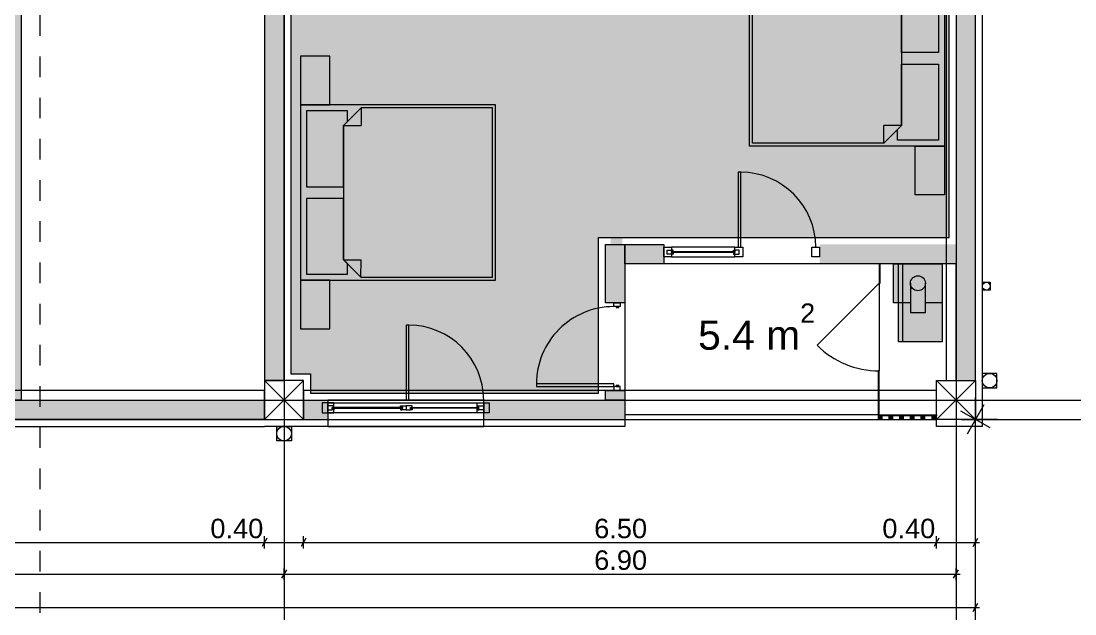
# Model space of a CAD drawing. Header units: millimetres. Extents: x 476571643 to 477489869, y 4620928210 to 4621294454.
# Drawn here: x 477228021 to 477238843, y 4621023836 to 4621029926 of the extents above; entities that cross this region are included whole.
import ezdxf

# ---------------------------------------------------------------- set-up
doc = ezdxf.new("R2010")
doc.units = ezdxf.units.MM
doc.header["$MEASUREMENT"] = 0
doc.linetypes.add('Dashed', pattern=[423.333333, 211.666667, -211.666667])
for name, color, linetype, lineweight in [('0. gagebebi_Pen_No__6', 6, 'Continuous', 0), ('2D Drafting - General_Pen_No__1_Pen_No__7', 7, 'Continuous', 0), ('2D Drafting - General_Pen_No__250_Pen_No__7_Pen_No__250', 7, 'Continuous', 0), ('2D Drafting - General_Pen_No__250_Pen_No__7_Pen_No__7', 7, 'Continuous', 0), ('2D Drafting - General_Pen_No__7_Pen_No__7_Pen_No__7', 7, 'Continuous', 0), ('Doors_Pen_No__7_Pen_No__7_Pen_No__7', 7, 'Continuous', 0), ('G-Anno-Nplt_Pen_No__151', 151, 'Continuous', 0), ('G-Anno-Nplt_Pen_No__4', 7, 'Continuous', 0), ('gegmebi_Pen_No__1_Pen_No__7', 7, 'Continuous', 0), ('gegmebi_Pen_No__7_Pen_No__7', 7, 'Continuous', 0), ('Interior - Furniture _Pen_No__7', 7, 'Continuous', 0), ('kar-panjara_Pen_No__7_Pen_No__7_Pen_No__7', 7, 'Continuous', 0), ('New_2D Drafting - General_Pen_No__250_Pen_No__7_Pen_No__255', 255, 'Continuous', 0), ('New_2D Drafting - General_Pen_No__30_Pen_No__9_Pen_No__9_Pen_No__255', 255, 'Continuous', 0), ('New_2D Drafting - General_Pen_No__30_Pen_No__9_Pen_No__9_Pen_No__7', 7, 'Continuous', 0), ('New_Doors_Pen_No__7_Pen_No__7_Pen_No__250', 7, 'Continuous', 0), ('New_Interior - Furniture _Pen_No__250', 7, 'Continuous', 0), ('New_R03_Nakveti_Pen_No__4', 7, 'Continuous', 0), ('New_reg_nak_Pen_No__250', 7, 'Continuous', 0), ('New_reg_nak_Pen_No__7', 7, 'Continuous', 0), ('New_shenobebi_Pen_No__1', 1, 'Continuous', 0), ('New_Structural - Bearing_Pen_No__250', 7, 'Continuous', 0), ('zoma_Pen_No__1', 1, 'Continuous', 0), ('zoma_Pen_No__142', 142, 'Continuous', 0), ('zoma_Pen_No__5_Pen_No__5', 5, 'Continuous', 0)]:
    doc.layers.add(name, color=color, linetype=linetype, lineweight=lineweight)
doc.layers.add('New_R03_Nakveti', color=7, linetype='Continuous')
doc.layers.add('zoma', color=7, linetype='Continuous')
doc.styles.add('GENERATED_STYLE_2', font='arial.ttf')
doc.dimstyles.new('GENERATED_STYLE__13', dxfattribs={"dimtxt": 500, "dimasz": 228, "dimexe": 0.18, "dimexo": 3, "dimgap": 0.09, "dimtad": 1, "dimlfac": 0.001, "dimzin": 0, "dimdsep": 46, "dimtxsty": 'GENERATED_STYLE_2', "dimblk": 'ARROWHEAD_2', "dimblk1": 'ARROWHEAD_2', "dimblk2": 'ARROWHEAD_2', "dimcen": 0.09, "dimclrd": 1, "dimclre": 1, "dimclrt": 1, "dimadec": 0, "dimazin": 0, "dimtfac": 1, "dimtdec": 4, "dimtmove": 0, "dimatfit": 3, "dimfxl": 1, "dimtolj": 1, "dimtzin": 0, "dimarcsym": 0})
doc.dimstyles.new('GENERATED_STYLE__15', dxfattribs={"dimtxt": 500, "dimasz": 228, "dimexe": 0.18, "dimexo": 3, "dimgap": 0.09, "dimtad": 1, "dimtih": 1, "dimtoh": 1, "dimlfac": 0.001, "dimzin": 0, "dimdsep": 46, "dimtxsty": 'GENERATED_STYLE_2', "dimblk": 'ARROWHEAD_2', "dimblk1": 'ARROWHEAD_2', "dimblk2": 'ARROWHEAD_2', "dimcen": 0.09, "dimclrd": 1, "dimclre": 1, "dimclrt": 1, "dimadec": 0, "dimazin": 0, "dimtfac": 1, "dimtdec": 4, "dimtmove": 0, "dimatfit": 3, "dimfxl": 1, "dimtolj": 1, "dimtzin": 0, "dimarcsym": 0})
doc.dimstyles.new('GENERATED_STYLE__3', dxfattribs={"dimtxt": 200, "dimasz": 64.421331, "dimexe": 0.18, "dimexo": 3, "dimgap": 0.09, "dimtad": 1, "dimtih": 1, "dimtoh": 1, "dimlfac": 0.001, "dimzin": 0, "dimdsep": 46, "dimtxsty": 'GENERATED_STYLE_2', "dimblk": 'ARROWHEAD_2', "dimblk1": 'ARROWHEAD_2', "dimblk2": 'ARROWHEAD_2', "dimcen": 0.09, "dimclrd": 142, "dimclre": 142, "dimclrt": 142, "dimadec": 0, "dimazin": 0, "dimtfac": 1, "dimtdec": 4, "dimtmove": 0, "dimatfit": 3, "dimfxl": 1, "dimtolj": 1, "dimtzin": 0, "dimarcsym": 0})
doc.dimstyles.new('GENERATED_STYLE__7', dxfattribs={"dimtxt": 200, "dimasz": 64.421331, "dimexe": 0.18, "dimexo": 3, "dimgap": 0.09, "dimtad": 1, "dimlfac": 0.001, "dimzin": 0, "dimdsep": 46, "dimtxsty": 'GENERATED_STYLE_2', "dimblk": 'ARROWHEAD_2', "dimblk1": 'ARROWHEAD_2', "dimblk2": 'ARROWHEAD_2', "dimcen": 0.09, "dimclrd": 142, "dimclre": 142, "dimclrt": 142, "dimadec": 0, "dimazin": 0, "dimtfac": 1, "dimtdec": 4, "dimtmove": 0, "dimatfit": 3, "dimfxl": 1, "dimtolj": 1, "dimtzin": 0, "dimarcsym": 0})

# ---------------------------------------------------------------- blocks, each defined once
blk = doc.blocks.new('Bed Layout 23_2')
at = {"layer": 'New_R03_Nakveti_Pen_No__4', "color": 7, "linetype": 'Continuous', "lineweight": 0}
for p, q in [((-900, 0), (-1400, 0)), ((-1400, 0), (-1400, -300)), ((-900, -300), (-900, 0)), ((900, 0), (-900, 0)), ((-900, 0), (-900, -2000)), ((1400, 0), (900, 0)), ((900, 0), (900, -300)), ((900, -2000), (900, 0)), ((1400, -300), (1400, 0)), ((-1400, -300), (-900, -300)), ((900, -300), (1400, -300)), ((-690, -440), (-870, -620)), ((0, -440), (-690, -440)), ((-690, -440), (-690, -620)), ((690, -440), (0, -440)), ((870, -620), (690, -440)), ((690, -440), (690, -620)), ((-870, -620), (-870, -1970)), ((-870, -620), (-690, -620)), ((870, -620), (690, -620)), ((870, -1970), (870, -620)), ((-900, -2000), (900, -2000)), ((-870, -1970), (0, -1970)), ((0, -1970), (870, -1970))]:
    blk.add_line(p, q, dxfattribs=at)
at = {"layer": 'New_R03_Nakveti_Pen_No__4', "color": 7, "linetype": 'Continuous', "lineweight": 0, "flags": 128}
for points in [[(-60, -440), (-60, -60), (-840, -60), (-840, -480), (-730, -480), (-690, -440)], [(690, -440), (730, -480), (840, -480), (840, -60), (60, -60), (60, -440)]]:
    blk.add_lwpolyline(points, close=True, dxfattribs=at)
blk = doc.blocks.new('Bed Layout 23')
at = {"layer": 'New_R03_Nakveti_Pen_No__4', "color": 7, "linetype": 'Continuous', "lineweight": 0}
for p, q in [((-900, 0), (-1400, 0)), ((-1400, 0), (-1400, -300)), ((-900, -300), (-900, 0)), ((900, 0), (-900, 0)), ((-900, 0), (-900, -2000)), ((1400, 0), (900, 0)), ((900, 0), (900, -300)), ((900, -2000), (900, 0)), ((1400, -300), (1400, 0)), ((-1400, -300), (-900, -300)), ((900, -300), (1400, -300)), ((-690, -440), (-870, -620)), ((0, -440), (-690, -440)), ((-690, -440), (-690, -620)), ((690, -440), (0, -440)), ((870, -620), (690, -440)), ((690, -440), (690, -620)), ((-870, -620), (-870, -1970)), ((-870, -620), (-690, -620)), ((870, -620), (690, -620)), ((870, -1970), (870, -620)), ((-900, -2000), (900, -2000)), ((-870, -1970), (0, -1970)), ((0, -1970), (870, -1970))]:
    blk.add_line(p, q, dxfattribs=at)
at = {"layer": 'New_R03_Nakveti_Pen_No__4', "color": 7, "linetype": 'Continuous', "lineweight": 0, "flags": 128}
for points in [[(-60, -440), (-60, -60), (-840, -60), (-840, -480), (-730, -480), (-690, -440)], [(690, -440), (730, -480), (840, -480), (840, -60), (60, -60), (60, -440)]]:
    blk.add_lwpolyline(points, close=True, dxfattribs=at)
blk = doc.blocks.new('*D1229', base_point=(476844527, 4621385791))
at = {"layer": 'zoma_Pen_No__142', "color": 142, "linetype": 'Continuous', "lineweight": 0, "transparency": 16777216}
for p, q in [((477240465, 4621043533), (477240338, 4621043533)), ((477240444, 4621043508), (477240359, 4621043557)), ((477240402, 4621025833), (477240402, 4621043533)), ((477240465, 4621025833), (477240338, 4621025833)), ((477240359, 4621025857), (477240444, 4621025808)), ((477240402, 4621025791), (477240402, 4621025833))]:
    blk.add_line(p, q, dxfattribs=at)
at = {"layer": 'zoma_Pen_No__142', "color": 142, "lineweight": 0, "transparency": 16777216, "insert": (477240362, 4621034341), "char_height": 200, "attachment_point": 7, "rotation": 90, "style": 'GENERATED_STYLE_2'}
blk.add_mtext('\\A1;{\\pql;\\fArial CYR|b0|i0|c204|p34;17.70}', dxfattribs=at)
blk = doc.blocks.new('ARROWHEAD_2')
at = {"color": 0, "linetype": 'Continuous', "lineweight": 0}
for p, q in [((-0.378, -0.655), (0.378, 0.655)), ((0, 0), (-1, 0))]:
    blk.add_line(p, q, dxfattribs=at)
blk = doc.blocks.new('*D1245', base_point=(476844527, 4621385791))
at = {"layer": 'zoma_Pen_No__142', "color": 142, "linetype": 'Continuous', "lineweight": 0, "transparency": 16777216}
for p, q in [((477224046, 4621024613), (477223997, 4621024529)), ((477224022, 4621024507), (477224022, 4621024635)), ((477230546, 4621024613), (477230497, 4621024529)), ((477230522, 4621024507), (477230522, 4621024635)), ((477224022, 4621024571), (477230522, 4621024571))]:
    blk.add_line(p, q, dxfattribs=at)
at = {"layer": 'zoma_Pen_No__142', "color": 142, "lineweight": 0, "transparency": 16777216, "char_height": 200, "attachment_point": 7, "style": 'GENERATED_STYLE_2'}
for s, insert in [('\\A1;{\\pql;\\fArial CYR|b0|i0|c204|p34;6.50}', (477227006, 4621024611)), ('\\A1;{\\pql;\\fArial CYR|b0|i0|c204|p34;0.40}', (477229965, 4621024611))]:
    blk.add_mtext(s, dxfattribs=dict(at, insert=insert))
blk = doc.blocks.new('*D1246', base_point=(476844527, 4621385791))
at = {"layer": 'zoma_Pen_No__142', "color": 142, "linetype": 'Continuous', "lineweight": 0, "transparency": 16777216}
for p, q in [((477230546, 4621024613), (477230497, 4621024529)), ((477230522, 4621024507), (477230522, 4621024635)), ((477230946, 4621024613), (477230897, 4621024529)), ((477230922, 4621024507), (477230922, 4621024635)), ((477230522, 4621024571), (477230922, 4621024571))]:
    blk.add_line(p, q, dxfattribs=at)
blk = doc.blocks.new('*D1247', base_point=(476844527, 4621385791))
at = {"layer": 'zoma_Pen_No__142', "color": 142, "linetype": 'Continuous', "lineweight": 0, "transparency": 16777216}
for p, q in [((477230946, 4621024613), (477230897, 4621024529)), ((477230922, 4621024507), (477230922, 4621024635)), ((477237446, 4621024613), (477237397, 4621024529)), ((477237422, 4621024507), (477237422, 4621024635)), ((477230922, 4621024571), (477237422, 4621024571))]:
    blk.add_line(p, q, dxfattribs=at)
at = {"layer": 'zoma_Pen_No__142', "color": 142, "lineweight": 0, "transparency": 16777216, "char_height": 200, "attachment_point": 7, "style": 'GENERATED_STYLE_2'}
for s, insert in [('\\A1;{\\pql;\\fArial CYR|b0|i0|c204|p34;6.50}', (477233906, 4621024611)), ('\\A1;{\\pql;\\fArial CYR|b0|i0|c204|p34;0.40}', (477236865, 4621024611))]:
    blk.add_mtext(s, dxfattribs=dict(at, insert=insert))
blk = doc.blocks.new('*D1248', base_point=(476844527, 4621385791))
at = {"layer": 'zoma_Pen_No__142', "color": 142, "linetype": 'Continuous', "lineweight": 0, "transparency": 16777216}
for p, q in [((477237446, 4621024613), (477237397, 4621024529)), ((477237422, 4621024507), (477237422, 4621024635)), ((477237797, 4621024529), (477237846, 4621024613)), ((477237822, 4621024507), (477237822, 4621024635)), ((477237422, 4621024571), (477237822, 4621024571)), ((477237822, 4621024571), (477237863, 4621024571))]:
    blk.add_line(p, q, dxfattribs=at)
blk = doc.blocks.new('*D1250', base_point=(476844527, 4621385791))
at = {"layer": 'zoma_Pen_No__142', "color": 142, "linetype": 'Continuous', "lineweight": 0, "transparency": 16777216}
for p, q in [((477223846, 4621024289), (477223797, 4621024204)), ((477223822, 4621024183), (477223822, 4621024310)), ((477230746, 4621024289), (477230697, 4621024204)), ((477230722, 4621024183), (477230722, 4621024310)), ((477223822, 4621024246), (477230722, 4621024246))]:
    blk.add_line(p, q, dxfattribs=at)
at = {"layer": 'zoma_Pen_No__142', "color": 142, "lineweight": 0, "transparency": 16777216, "insert": (477227006, 4621024286), "char_height": 200, "attachment_point": 7, "style": 'GENERATED_STYLE_2'}
blk.add_mtext('\\A1;{\\pql;\\fArial CYR|b0|i0|c204|p34;6.90}', dxfattribs=at)
blk = doc.blocks.new('*D1251', base_point=(476844527, 4621385791))
at = {"layer": 'zoma_Pen_No__142', "color": 142, "linetype": 'Continuous', "lineweight": 0, "transparency": 16777216}
for p, q in [((477230746, 4621024289), (477230697, 4621024204)), ((477230722, 4621024183), (477230722, 4621024310)), ((477237597, 4621024204), (477237646, 4621024289)), ((477237622, 4621024183), (477237622, 4621024310)), ((477230722, 4621024246), (477237622, 4621024246)), ((477237622, 4621024246), (477237663, 4621024246))]:
    blk.add_line(p, q, dxfattribs=at)
at = {"layer": 'zoma_Pen_No__142', "color": 142, "lineweight": 0, "transparency": 16777216, "insert": (477233906, 4621024286), "char_height": 200, "attachment_point": 7, "style": 'GENERATED_STYLE_2'}
blk.add_mtext('\\A1;{\\pql;\\fArial CYR|b0|i0|c204|p34;6.90}', dxfattribs=at)
blk = doc.blocks.new('*D1252', base_point=(476844527, 4621385791))
at = {"layer": 'zoma_Pen_No__142', "color": 142, "linetype": 'Continuous', "lineweight": 0, "transparency": 16777216}
for p, q in [((477216746, 4621023945), (477216697, 4621023860)), ((477216722, 4621023839), (477216722, 4621023966)), ((477237797, 4621023860), (477237846, 4621023945)), ((477237822, 4621023839), (477237822, 4621023966)), ((477216680, 4621023903), (477216722, 4621023903)), ((477216722, 4621023903), (477237822, 4621023903)), ((477237822, 4621023903), (477237863, 4621023903))]:
    blk.add_line(p, q, dxfattribs=at)
at = {"layer": 'zoma_Pen_No__142', "color": 142, "lineweight": 0, "transparency": 16777216, "insert": (477226930, 4621023943), "char_height": 200, "attachment_point": 7, "style": 'GENERATED_STYLE_2'}
blk.add_mtext('\\A1;{\\pql;\\fArial CYR|b0|i0|c204|p34;21.10}', dxfattribs=at)
blk = doc.blocks.new('*D1266', base_point=(476844527, 4621385791))
at = {"layer": 'zoma_Pen_No__1', "color": 1, "linetype": 'Continuous', "lineweight": 0, "transparency": 16777216}
for p, q in [((477237972, 4621025746), (477237672, 4621025919)), ((477237822, 4621025833), (477237822, 4621025979)), ((477238047, 4621025833), (477237597, 4621025833)), ((477237822, 4620978184), (477237822, 4621025833)), ((477238047, 4620978184), (477237597, 4620978184)), ((477237672, 4620978270), (477237972, 4620978097)), ((477237822, 4620978037), (477237822, 4620978184))]:
    blk.add_line(p, q, dxfattribs=at)
at = {"layer": 'zoma_Pen_No__1', "color": 1, "lineweight": 0, "transparency": 16777216, "insert": (477237722, 4621001153), "char_height": 500, "attachment_point": 7, "rotation": 90, "style": 'GENERATED_STYLE_2'}
blk.add_mtext('\\A1;{\\pql;\\fArial CYR|b0|i0|c204|p34;47.65}', dxfattribs=at)
blk = doc.blocks.new('*D1273', base_point=(476844527, 4621385791))
at = {"layer": 'zoma_Pen_No__1', "color": 1, "linetype": 'Continuous', "lineweight": 0, "transparency": 16777216}
for p, q in [((477237822, 4621025608), (477237822, 4621026058)), ((477256822, 4621025608), (477256822, 4621026058)), ((477237908, 4621025983), (477237735, 4621025683)), ((477256735, 4621025683), (477256909, 4621025983)), ((477237675, 4621025833), (477237822, 4621025833)), ((477237822, 4621025833), (477256822, 4621025833)), ((477256822, 4621025833), (477256969, 4621025833))]:
    blk.add_line(p, q, dxfattribs=at)
at = {"layer": 'zoma_Pen_No__1', "color": 1, "lineweight": 0, "transparency": 16777216, "insert": (477246467, 4621025933), "char_height": 500, "attachment_point": 7, "style": 'GENERATED_STYLE_2'}
blk.add_mtext('\\A1;{\\pql;\\fArial CYR|b0|i0|c204|p34;19.00}', dxfattribs=at)

msp = doc.modelspace()

# ---------------------------------------------------------------- hatches: boundary and pattern name
at = {"layer": '2D Drafting - General_Pen_No__250_Pen_No__7_Pen_No__7', "linetype": 'Continuous', "lineweight": 0}
for points in [[(477227821.818, 4621026032.543), (477227821.818, 4621036335.8), (477228021.818, 4621036335.8), (477228021.818, 4621026032.543)], [(477230521.818, 4621026232.543), (477230721.818, 4621026232.543), (477230721.818, 4621032732.543), (477230521.818, 4621032732.543)], [(477237621.818, 4621032732.543), (477237821.818, 4621032732.543), (477237821.818, 4621026232.543), (477237621.818, 4621026232.543)], [(477234194.49, 4621031462.538), (477234194.49, 4621027632.538), (477234074.49, 4621027632.538), (477234074.49, 4621031462.538)], [(477234221.818, 4621027632.538), (477234221.818, 4621027032.523), (477234021.818, 4621027032.523), (477234021.818, 4621027632.538)], [(477234621.201, 4621027632.538), (477234621.201, 4621027432.538), (477234221.626, 4621027432.538), (477234221.626, 4621027632.538)], [(477236221.201, 4621027432.538), (477237621.626, 4621027432.538), (477237621.626, 4621027632.538), (477236221.201, 4621027632.538)], [(477236831.637, 4621027432.538), (477236831.637, 4621027232.538), (477236841.637, 4621027232.538), (477236841.637, 4621027432.538)], [(477236821.626, 4621026332.539), (477236821.626, 4621025872.543), (477236831.626, 4621025872.543), (477236831.626, 4621026332.539)], [(477234021.626, 4621026132.525), (477234221.626, 4621026132.525), (477234221.626, 4621026032.543), (477234021.626, 4621026032.543)], [(477234021.626, 4621026132.525), (477234221.626, 4621026132.525), (477234221.626, 4621026032.543), (477234021.626, 4621026032.543)], [(477230521.818, 4621025832.543), (477226821.886, 4621025832.543), (477226821.886, 4621026032.543), (477230521.818, 4621026032.543)], [(477231171.801, 4621026032.543), (477230921.626, 4621026032.543), (477230921.626, 4621025832.543), (477231171.801, 4621025832.543)], [(477234221.626, 4621026032.543), (477232771.803, 4621026032.543), (477232771.803, 4621025832.543), (477234221.626, 4621025832.543)], [(477236831.626, 4621025882.543), (477237421.626, 4621025882.543), (477237421.626, 4621025872.543), (477236831.626, 4621025872.543)]]:
    msp.add_hatch(color=7, dxfattribs=at).paths.add_polyline_path(points)
at = {"layer": 'G-Anno-Nplt_Pen_No__151', "linetype": 'Continuous', "lineweight": 0, "true_color": 0x1f2f3f}
msp.add_hatch(color=169, dxfattribs=at).paths.add_polyline_path([(477237551.818, 4621027702.538), (477237551.818, 4621032222.355), (477237151.818, 4621032222.355), (477237151.818, 4621032902.543), (477237351.818, 4621032902.543), (477237351.818, 4621033202.543), (477237551.818, 4621033202.543), (477237551.817, 4621036162.542), (477237351.818, 4621036162.542), (477237351.818, 4621036462.543), (477237151.818, 4621036462.543), (477237151.818, 4621037142.73), (477237551.817, 4621037142.73), (477237551.817, 4621043062.543), (477237351.818, 4621043062.543), (477237351.818, 4621043262.542), (477230991.818, 4621043262.542), (477230991.818, 4621036402.543), (477231291.818, 4621036402.543), (477231291.818, 4621035722.355), (477230791.818, 4621035722.355), (477230791.818, 4621033202.543), (477230991.028, 4621033202.543), (477230991.028, 4621032662.542), (477230791.818, 4621032662.542), (477230791.818, 4621026302.543), (477230991.818, 4621026302.543), (477230991.818, 4621026102.601), (477233951.818, 4621026102.601), (477233951.818, 4621027702.538)])
at = {"layer": 'New_2D Drafting - General_Pen_No__250_Pen_No__7_Pen_No__255', "linetype": 'Continuous', "lineweight": 0}
for points in [[(477237480.198, 4621027432.538), (477236980.198, 4621027432.534), (477236980.202, 4621027032.538), (477237153.187, 4621027032.54), (477237153.188, 4621026932.537), (477237307.214, 4621026932.538), (477237307.213, 4621027032.541), (477237480.202, 4621027032.543)], [(477237480.198, 4621027432.538), (477237030.198, 4621027432.538), (477237030.198, 4621026632.538), (477237480.198, 4621026632.538)]]:
    msp.add_hatch(color=255, dxfattribs=at).paths.add_polyline_path(points)
at = {"layer": 'New_2D Drafting - General_Pen_No__30_Pen_No__9_Pen_No__9_Pen_No__255', "linetype": 'Continuous', "lineweight": 0}
for points in [[(477236861.626, 4621025832.543), (477236861.626, 4621025872.543), (477236821.626, 4621025872.543), (477236821.626, 4621025832.543)], [(477236971.626, 4621025832.543), (477236971.626, 4621025872.543), (477236931.626, 4621025872.543), (477236931.626, 4621025832.543)], [(477237081.626, 4621025832.543), (477237081.626, 4621025872.543), (477237041.626, 4621025872.543), (477237041.626, 4621025832.543)], [(477237191.626, 4621025832.543), (477237191.626, 4621025872.543), (477237151.626, 4621025872.543), (477237151.626, 4621025832.543)], [(477237301.626, 4621025832.543), (477237301.626, 4621025872.543), (477237261.626, 4621025872.543), (477237261.626, 4621025832.543)], [(477237411.626, 4621025832.543), (477237411.626, 4621025872.543), (477237371.626, 4621025872.543), (477237371.626, 4621025832.543)]]:
    msp.add_hatch(color=255, dxfattribs=at).paths.add_polyline_path(points)

# ---------------------------------------------------------------- linework, layer by layer
at = {"layer": '0. gagebebi_Pen_No__6', "color": 6, "linetype": 'Continuous', "lineweight": 0, "flags": 128}
msp.add_lwpolyline([(477231974.825, 4621026032.56), (477232001.492, 4621026032.559), (477232001.526, 4621026802.87), (477231974.859, 4621026802.871)], close=True, dxfattribs=at)
at = {"layer": '0. gagebebi_Pen_No__6', "color": 6, "linetype": 'Continuous', "lineweight": 0}
msp.add_arc((477232001.492, 4621026032.559), 770.311, 0.0006483, 89.9974686, dxfattribs=at)
at = {"layer": '2D Drafting - General_Pen_No__1_Pen_No__7', "color": 7, "linetype": 'Continuous', "lineweight": 0}
for p, q in [((477230921.818, 4621025832.543), (477230521.818, 4621026232.543)), ((477230521.818, 4621025832.543), (477230921.818, 4621026232.543)), ((477237821.818, 4621025832.543), (477237421.818, 4621026232.543)), ((477237421.818, 4621025832.543), (477237821.818, 4621026232.543))]:
    msp.add_line(p, q, dxfattribs=at)
at = {"layer": '2D Drafting - General_Pen_No__1_Pen_No__7', "color": 7, "linetype": 'Continuous', "lineweight": 0, "flags": 128}
for points in [[(477237821.818, 4621026232.543), (477237821.818, 4621032732.543), (477237521.818, 4621032732.543), (477237521.818, 4621026232.543)], [(477230521.818, 4621025832.543), (477230921.818, 4621025832.543), (477230921.818, 4621026232.543), (477230521.818, 4621026232.543)], [(477237821.818, 4621025832.543), (477237421.818, 4621025832.543), (477237421.818, 4621026232.543), (477237821.818, 4621026232.543)], [(477224021.818, 4621025832.543), (477230521.818, 4621025832.543), (477230521.818, 4621026132.543), (477224021.818, 4621026132.543)], [(477230921.818, 4621025832.543), (477237421.818, 4621025832.543), (477237421.818, 4621026132.543), (477230921.818, 4621026132.543)]]:
    msp.add_lwpolyline(points, close=True, dxfattribs=at)
at = {"layer": '2D Drafting - General_Pen_No__1_Pen_No__7', "color": 7, "linetype": 'Continuous', "lineweight": 0}
for centre, radius in [((477237931.99, 4621027202.542), 40), ((477237966.748, 4621026232.543), 75), ((477230721.818, 4621025687.889), 75)]:
    msp.add_circle(centre, radius, dxfattribs=at)
at = {"layer": '2D Drafting - General_Pen_No__250_Pen_No__7_Pen_No__250', "color": 7, "linetype": 'Continuous', "lineweight": 0, "flags": 128}
for points in [[(477227821.818, 4621026032.543), (477227821.818, 4621036335.8), (477228021.818, 4621036335.8), (477228021.818, 4621026032.543)], [(477230521.818, 4621026232.543), (477230721.818, 4621026232.543), (477230721.818, 4621032732.543), (477230521.818, 4621032732.543)], [(477234221.818, 4621027632.538), (477234221.818, 4621027032.523), (477234021.818, 4621027032.523), (477234021.818, 4621027632.538)], [(477236831.637, 4621027432.538), (477236831.637, 4621027232.538), (477236841.637, 4621027232.538), (477236841.637, 4621027432.538)], [(477236821.626, 4621026332.539), (477236821.626, 4621025872.543), (477236831.626, 4621025872.543), (477236831.626, 4621026332.539)], [(477234021.626, 4621026132.525), (477234221.626, 4621026132.525), (477234221.626, 4621026032.543), (477234021.626, 4621026032.543)], [(477234021.626, 4621026132.525), (477234221.626, 4621026132.525), (477234221.626, 4621026032.543), (477234021.626, 4621026032.543)], [(477230521.818, 4621025832.543), (477226821.886, 4621025832.543), (477226821.886, 4621026032.543), (477230521.818, 4621026032.543)], [(477236831.626, 4621025882.543), (477237421.626, 4621025882.543), (477237421.626, 4621025872.543), (477236831.626, 4621025872.543)]]:
    msp.add_lwpolyline(points, close=True, dxfattribs=at)
at = {"layer": '2D Drafting - General_Pen_No__250_Pen_No__7_Pen_No__7', "color": 7, "linetype": 'Continuous', "lineweight": 0, "flags": 128}
msp.add_lwpolyline([(477234621.201, 4621027632.538), (477234621.201, 4621027432.538), (477234221.626, 4621027432.538), (477234221.626, 4621027632.538)], close=True, dxfattribs=at)
at = {"layer": '2D Drafting - General_Pen_No__7_Pen_No__7_Pen_No__7', "color": 7, "linetype": 'Continuous', "lineweight": 0, "flags": 128}
msp.add_lwpolyline([(477234701.201, 4621027503.069), (477235351.201, 4621027503.098), (477235351.197, 4621027603.037), (477234701.197, 4621027603.008)], close=True, dxfattribs=at)
at = {"layer": '2D Drafting - General_Pen_No__7_Pen_No__7_Pen_No__7', "color": 7, "linetype": 'Continuous', "lineweight": 0}
for centre, radius, start, end in [((477235410.886, 4621027603.05), 770.311, 0.005711, 90.0025313), ((477234106.958, 4621026198.701), 794.311, 89.9998034, 180.0014849)]:
    msp.add_arc(centre, radius, start, end, dxfattribs=at)
at = {"layer": 'Doors_Pen_No__7_Pen_No__7_Pen_No__7', "color": 7, "linetype": 'Continuous', "lineweight": 0, "flags": 128}
for points in [[(477235384.219, 4621027603.049), (477235410.886, 4621027603.05), (477235410.852, 4621028373.361), (477235384.185, 4621028373.36)], [(477234174.693, 4621027032.525), (477234174.694, 4621026993.014), (477234106.961, 4621026993.012), (477234106.96, 4621027032.523)], [(477234160.294, 4621026984.125), (477234160.294, 4621026993.014), (477234133.627, 4621026993.013), (477234133.628, 4621026984.124)], [(477234106.959, 4621026172.035), (477234106.958, 4621026198.701), (477233312.647, 4621026198.681), (477233312.648, 4621026172.014)], [(477234174.693, 4621026132.525), (477234174.692, 4621026172.036), (477234106.959, 4621026172.035), (477234106.96, 4621026132.523)], [(477234160.292, 4621026172.036), (477234160.292, 4621026180.925), (477234133.625, 4621026180.924), (477234133.625, 4621026172.035)]]:
    msp.add_lwpolyline(points, close=True, dxfattribs=at)
at = {"layer": 'G-Anno-Nplt_Pen_No__4', "color": 7, "linetype": 'Continuous', "lineweight": 0, "flags": 128}
msp.add_lwpolyline([(477230791.818, 4621032662.542), (477230791.818, 4621026302.543), (477230991.818, 4621026302.543), (477230991.818, 4621026102.601), (477233951.818, 4621026102.601), (477233951.818, 4621027702.538), (477237551.818, 4621027702.538), (477237551.818, 4621032222.355)], dxfattribs=at)
at = {"layer": 'gegmebi_Pen_No__1_Pen_No__7', "color": 7, "linetype": 'Continuous', "lineweight": 0, "flags": 128}
for points in [[(477237153.187, 4621027032.54), (477236980.202, 4621027032.538), (477236980.198, 4621027432.534), (477237480.198, 4621027432.538), (477237480.202, 4621027032.543), (477237307.213, 4621027032.541)], [(477237153.185, 4621027232.538), (477237153.188, 4621026932.537), (477237307.214, 4621026932.538), (477237307.211, 4621027232.54)]]:
    msp.add_lwpolyline(points, dxfattribs=at)
at = {"layer": 'gegmebi_Pen_No__7_Pen_No__7', "color": 7, "linetype": 'Continuous', "lineweight": 0}
for p, q in [((477237891.99, 4621027162.542), (477237891.99, 4621027242.542)), ((477237891.99, 4621027242.542), (477237971.99, 4621027242.542)), ((477237971.99, 4621027242.542), (477237971.99, 4621027162.542)), ((477237971.99, 4621027162.542), (477237891.99, 4621027162.542)), ((477238041.748, 4621026307.543), (477237891.748, 4621026307.543)), ((477237891.748, 4621026307.543), (477237891.748, 4621026157.543)), ((477238041.748, 4621026157.543), (477238041.748, 4621026307.543)), ((477237891.748, 4621026157.543), (477238041.748, 4621026157.543)), ((477230646.818, 4621025612.889), (477230646.818, 4621025762.889)), ((477230646.818, 4621025762.889), (477230796.818, 4621025762.889)), ((477230796.818, 4621025762.889), (477230796.818, 4621025612.889)), ((477230796.818, 4621025612.889), (477230646.818, 4621025612.889))]:
    msp.add_line(p, q, dxfattribs=at)
at = {"layer": 'kar-panjara_Pen_No__7_Pen_No__7_Pen_No__7', "color": 7, "linetype": 'Continuous', "lineweight": 0, "flags": 128}
for points in [[(477234701.201, 4621027503.069), (477234621.201, 4621027503.065), (477234621.197, 4621027603.065), (477234701.197, 4621027603.069)], [(477234656.198, 4621027573.006), (477234701.198, 4621027573.008), (477234701.199, 4621027558.008), (477234701.199, 4621027548.008), (477234716.199, 4621027548.009), (477234716.2, 4621027533.009), (477234656.2, 4621027533.006)], [(477234716.198, 4621027573.009), (477234701.198, 4621027573.008), (477234701.199, 4621027558.008), (477234716.199, 4621027558.009)], [(477234701.199, 4621027558.008), (477235351.199, 4621027558.037), (477235351.199, 4621027548.037), (477234701.199, 4621027548.008)], [(477235336.198, 4621027573.036), (477235351.198, 4621027573.037), (477235351.199, 4621027558.037), (477235336.199, 4621027558.036)], [(477235396.198, 4621027573.039), (477235351.198, 4621027573.037), (477235351.199, 4621027558.037), (477235351.199, 4621027548.037), (477235336.199, 4621027548.036), (477235336.2, 4621027533.036), (477235396.2, 4621027533.039)], [(477235431.201, 4621027503.04), (477235351.201, 4621027503.037), (477235351.197, 4621027603.037), (477235431.197, 4621027603.04)], [(477236221.201, 4621027503.118), (477236141.201, 4621027503.114), (477236141.197, 4621027603.114), (477236221.197, 4621027603.118)], [(477231231.475, 4621026002.932), (477231111.475, 4621026002.932), (477231111.475, 4621025902.932), (477231231.475, 4621025902.932)], [(477232771.803, 4621025902.933), (477231171.801, 4621025902.988), (477231171.801, 4621026002.933), (477232771.803, 4621026002.878)], [(477232706.373, 4621026002.932), (477232826.373, 4621026002.932), (477232826.373, 4621025902.932), (477232706.373, 4621025902.932)], [(477231171.801, 4621025933.048), (477231216.801, 4621025933.048), (477231216.801, 4621025948.048), (477231216.801, 4621025958.048), (477231231.475, 4621025958.048), (477231231.475, 4621025973.048), (477231171.801, 4621025973.048)], [(477231216.801, 4621025948.048), (477231940.641, 4621025948.048), (477231940.641, 4621025958.048), (477231216.801, 4621025958.048)], [(477231231.475, 4621025933.048), (477231216.801, 4621025933.048), (477231216.801, 4621025948.048), (477231231.475, 4621025948.048)], [(477231976.373, 4621025933.048), (477231931.373, 4621025933.048), (477231931.373, 4621025948.048), (477231931.373, 4621025958.048), (477231916.373, 4621025958.048), (477231916.373, 4621025973.048), (477231976.373, 4621025973.048)], [(477231916.373, 4621025933.048), (477231931.373, 4621025933.048), (477231931.373, 4621025948.048), (477231916.373, 4621025948.048)], [(477231976.373, 4621025933.048), (477232021.373, 4621025933.048), (477232021.373, 4621025948.048), (477232021.373, 4621025958.048), (477232036.373, 4621025958.048), (477232036.373, 4621025973.048), (477231976.373, 4621025973.048)], [(477232721.373, 4621025948.048), (477232021.373, 4621025948.048), (477232021.373, 4621025958.048), (477232721.373, 4621025958.048)], [(477232036.373, 4621025933.048), (477232021.373, 4621025933.048), (477232021.373, 4621025948.048), (477232036.373, 4621025948.048)], [(477232771.803, 4621025933.048), (477232721.373, 4621025933.048), (477232721.373, 4621025948.048), (477232721.373, 4621025958.048), (477232706.373, 4621025958.048), (477232706.373, 4621025973.048), (477232771.803, 4621025973.048)], [(477232706.373, 4621025933.048), (477232721.373, 4621025933.048), (477232721.373, 4621025948.048), (477232706.373, 4621025948.048)]]:
    msp.add_lwpolyline(points, close=True, dxfattribs=at)
at = {"layer": 'New_2D Drafting - General_Pen_No__30_Pen_No__9_Pen_No__9_Pen_No__7', "color": 7, "linetype": 'Continuous', "lineweight": 0, "flags": 128}
for points in [[(477236861.626, 4621025832.543), (477236861.626, 4621025872.543), (477236821.626, 4621025872.543), (477236821.626, 4621025832.543)], [(477236971.626, 4621025832.543), (477236971.626, 4621025872.543), (477236931.626, 4621025872.543), (477236931.626, 4621025832.543)], [(477237081.626, 4621025832.543), (477237081.626, 4621025872.543), (477237041.626, 4621025872.543), (477237041.626, 4621025832.543)], [(477237191.626, 4621025832.543), (477237191.626, 4621025872.543), (477237151.626, 4621025872.543), (477237151.626, 4621025832.543)], [(477237301.626, 4621025832.543), (477237301.626, 4621025872.543), (477237261.626, 4621025872.543), (477237261.626, 4621025832.543)], [(477237411.626, 4621025832.543), (477237411.626, 4621025872.543), (477237371.626, 4621025872.543), (477237371.626, 4621025832.543)]]:
    msp.add_lwpolyline(points, close=True, dxfattribs=at)
at = {"layer": 'New_Doors_Pen_No__7_Pen_No__7_Pen_No__250', "color": 7, "linetype": 'Continuous', "lineweight": 0, "flags": 128}
msp.add_lwpolyline([(477236831.504, 4621025881.667), (477234221.626, 4621025881.668)], dxfattribs=at)
at = {"layer": 'New_Interior - Furniture _Pen_No__250', "color": 7, "linetype": 'Continuous', "lineweight": 0, "flags": 128}
msp.add_lwpolyline([(477234221.626, 4621027432.538), (477234221.626, 4621025832.543), (477237421.818, 4621025832.543), (477237421.818, 4621026232.543), (477237621.626, 4621026232.543), (477237621.626, 4621027432.538)], close=True, dxfattribs=at)
at = {"layer": 'New_reg_nak_Pen_No__250', "color": 7, "linetype": 'Continuous', "lineweight": 0}
for p, q in [((477237075.676, 4621026632.538), (477237075.676, 4621027432.538)), ((477236831.626, 4621027232.538), (477236831.626, 4621026332.539))]:
    msp.add_line(p, q, dxfattribs=at)
at = {"layer": 'New_reg_nak_Pen_No__250', "color": 7, "linetype": 'Continuous', "lineweight": 0, "flags": 128}
msp.add_lwpolyline([(477237480.198, 4621027432.538), (477237480.198, 4621026632.538), (477237030.198, 4621026632.538), (477237030.198, 4621027432.538)], close=True, dxfattribs=at)
at = {"layer": 'New_reg_nak_Pen_No__250', "color": 7, "linetype": 'Continuous', "lineweight": 0}
msp.add_circle((477237230.198, 4621027232.538), 77.013, dxfattribs=at)
at = {"layer": 'New_reg_nak_Pen_No__7', "color": 7, "linetype": 'Continuous', "lineweight": 0, "flags": 128}
for points in [[(477237821.818, 4621043532.543), (477237892.002, 4621043532.543), (477237891.742, 4621025762.882), (477237421.817, 4621025762.889), (477237421.818, 4621025832.543)], [(477223621.818, 4621025832.543), (477223621.818, 4621025762.882), (477230521.818, 4621025762.882)], [(477234221.626, 4621025832.543), (477234221.626, 4621025762.882), (477230521.818, 4621025762.882)]]:
    msp.add_lwpolyline(points, dxfattribs=at)
msp.add_lwpolyline([(477231171.801, 4621026032.568), (477231171.801, 4621025762.882), (477232771.803, 4621025762.882), (477232771.803, 4621026032.568)], close=True, dxfattribs=at)
at = {"layer": 'New_shenobebi_Pen_No__1', "color": 1, "linetype": 'Dashed', "lineweight": 0}
msp.add_lwpolyline([(477228218.055, 4621023000.913), (477228218.055, 4621047829.779)], dxfattribs=at)
at = {"layer": 'New_Structural - Bearing_Pen_No__250', "color": 7, "linetype": 'Continuous', "lineweight": 0}
msp.add_line((477236831.637, 4621027232.539), (477236195.238, 4621026596.14), dxfattribs=at)
msp.add_arc((477236831.626, 4621027232.527), 899.988, 225, 270, dxfattribs=at)
at = {"layer": 'zoma_Pen_No__5_Pen_No__5', "color": 5, "linetype": 'Continuous', "lineweight": 0}
for p, q in [((477230721.818, 4621048047.708), (477230721.818, 4621023336.902)), ((477237621.818, 4621048047.708), (477237621.818, 4621023336.902)), ((477212841.267, 4621026032.543), (477241694.347, 4621026032.543))]:
    msp.add_line(p, q, dxfattribs=at)

# ---------------------------------------------------------------- block references
at = {"layer": 'New_R03_Nakveti', "color": 7, "linetype": 'Continuous', "lineweight": 0, "xscale": -1, "zscale": 1000, "rotation": 270}
msp.add_blockref('Bed Layout 23', (477237501.818, 4621029542.43), dxfattribs=at)
at = {"layer": 'New_R03_Nakveti', "color": 7, "linetype": 'Continuous', "lineweight": 0, "zscale": 1000, "rotation": 89.99702730489379}
msp.add_blockref('Bed Layout 23_2', (477230891.89, 4621028164.758), dxfattribs=at)

# ---------------------------------------------------------------- texts
at = {"layer": 'Interior - Furniture _Pen_No__7', "color": 7, "lineweight": 0, "insert": (477234973.244, 4621026545.814), "char_height": 300, "attachment_point": 7, "style": 'GENERATED_STYLE_2'}
msp.add_mtext('{\\fArial CYR|b0|i0|c204|p34;5.4 m{\\H0.66x;\\S2^  ;}}', dxfattribs=at)

# ---------------------------------------------------------------- dimensions: what is measured, and where the dimension line sits
at = {"layer": 'zoma', "color": 142, "linetype": 'Continuous', "lineweight": 0}
dim = msp.add_linear_dim(base=(477240401.741, 4621043532.54), p1=(477237891.743, 4621025832.543), p2=(477214577.119, 4621043532.54), angle=90, dimstyle='GENERATED_STYLE__7', dxfattribs=at)
dim.commit()
dim.dimension.update_dxf_attribs({"geometry": '*D1229', "text_midpoint": (477240261.741, 4621034676.599), "dimtype": 160, "text_rotation": 90})
for base, p1, p2, picture, middle in [((477237821.818, 4621023902.706), (477216721.818, 4621043532.54), (477237821.818, 4621043532.54), '*D1252', (477227265.876, 4621024042.706)), ((477237821.818, 4621024571.071), (477237421.818, 4621043292.766), (477237821.818, 4621043332.543), '*D1248', (477237124.97, 4621024711.071)), ((477237421.818, 4621024571.071), (477230921.818, 4621043132.543), (477237421.818, 4621043292.766), '*D1247', (477234165.525, 4621024711.071)), ((477230521.818, 4621024571.071), (477224021.818, 4621043132.543), (477230521.818, 4621043179.593), '*D1245', (477227265.525, 4621024711.071)), ((477230921.818, 4621024571.071), (477230521.818, 4621043179.593), (477230921.818, 4621043132.543), '*D1246', (477230224.97, 4621024711.071)), ((477230721.818, 4621024246.456), (477223821.818, 4621024971.687), (477230721.818, 4621024905.886), '*D1250', (477227265.525, 4621024386.456)), ((477237621.818, 4621024246.456), (477230721.818, 4621024905.886), (477237621.818, 4621024664.614), '*D1251', (477234165.525, 4621024386.456))]:
    dim = msp.add_linear_dim(base=base, p1=p1, p2=p2, dimstyle='GENERATED_STYLE__3', dxfattribs=at)
    dim.commit()
    dim.dimension.update_dxf_attribs({"geometry": picture, "text_midpoint": middle, "dimtype": 160})
at = {"layer": 'zoma', "color": 1, "linetype": 'Continuous', "lineweight": 0}
dim = msp.add_linear_dim(base=(477256822.037, 4621025832.543), p1=(477237821.818, 4621025832.543), p2=(477256822.037, 4621025831.123), dimstyle='GENERATED_STYLE__15', dxfattribs=at)
dim.commit()
dim.dimension.update_dxf_attribs({"geometry": '*D1273', "text_midpoint": (477247307.072, 4621026182.543), "dimtype": 160})
dim = msp.add_linear_dim(base=(477237821.818, 4621025832.543), p1=(477237839.002, 4620978183.765), p2=(477237821.818, 4621025832.543), angle=90, dimstyle='GENERATED_STYLE__13', dxfattribs=at)
dim.commit()
dim.dimension.update_dxf_attribs({"geometry": '*D1266', "text_midpoint": (477237471.818, 4621001993.299), "dimtype": 160, "text_rotation": 90})

doc.saveas('drawing.dxf')
